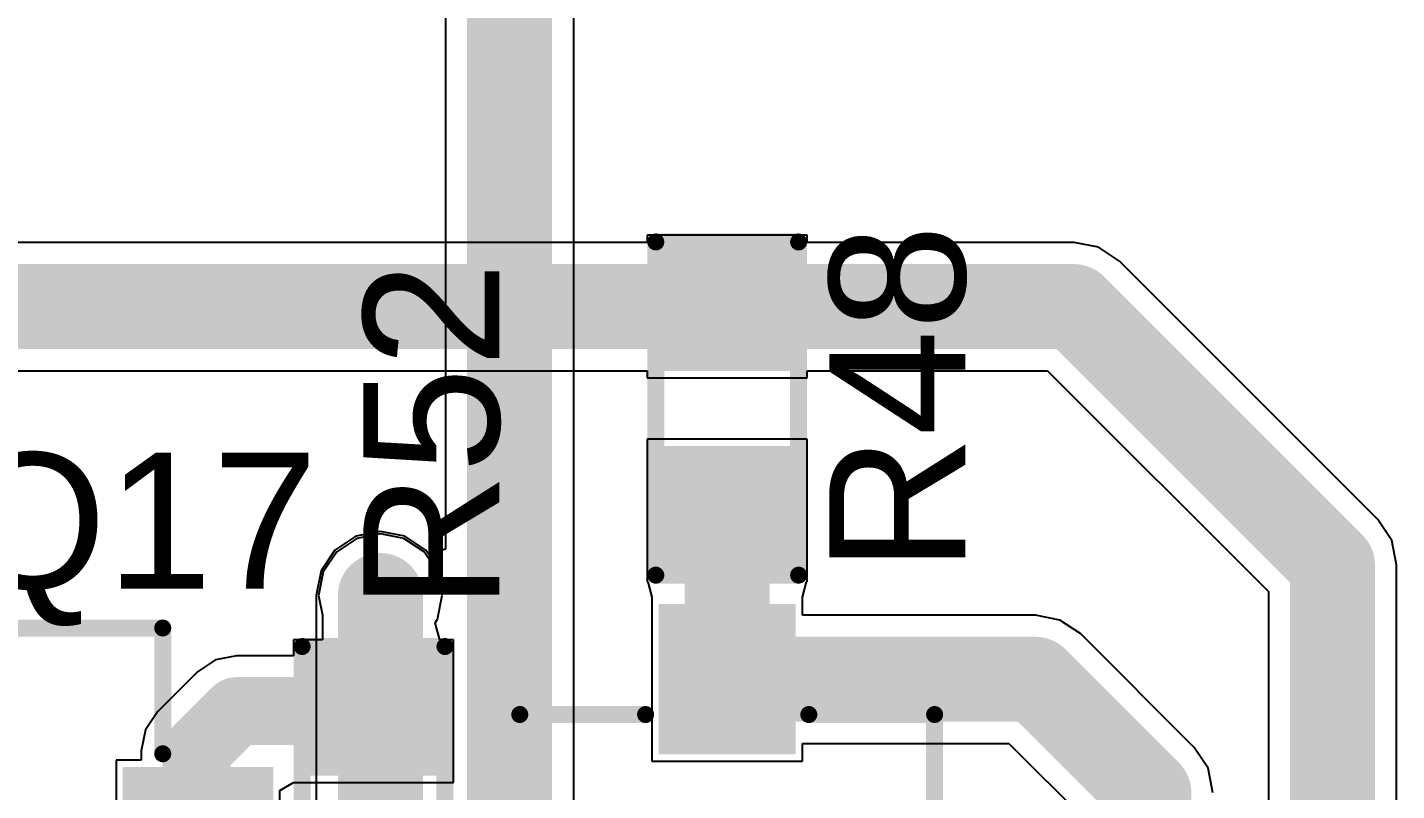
# Model space of a CAD drawing. Header units: millimetres. Extents: x 0 to 214, y 0 to 214.
# Drawn here: x 5.2732 to 5.6759, y 1.3666 to 1.5911 of the extents above; entities that cross this region are included whole.
import ezdxf

# ---------------------------------------------------------------- set-up
doc = ezdxf.new("R2010")
doc.units = ezdxf.units.MM
doc.header["$MEASUREMENT"] = 0
for name, color, linetype in [('BottomLayer', 5, 'Continuous'), ('BottomSolder', 6, 'Continuous'), ('TopLayer', 1, 'Continuous'), ('TopOverlay', 2, 'Continuous'), ('TopPaste', 8, 'Continuous'), ('TopSolder', 216, 'Continuous'), ('ViaHoleLayer', 16, 'Continuous')]:
    doc.layers.add(name, color=color, linetype=linetype)
doc.styles.add('Arial', font='', dxfattribs={"height": 0.2})
doc.styles.get('Arial').set_extended_font_data('Arial')

# ---------------------------------------------------------------- blocks, each defined once
blk = doc.blocks.new('RES_0603_283')
at = {"layer": 'TopLayer'}
for points in [[(-0.015, 0.0175), (-0.015, -0.0175), (-0.045, -0.0175), (-0.045, 0.0175)], [(0.045, 0.0175), (0.045, -0.0175), (0.015, -0.0175), (0.015, 0.0175)]]:
    blk.add_hatch(color=1, dxfattribs=at).paths.add_polyline_path(points)
at = {"layer": 'TopPaste'}
for points in [[(-0.015, 0.0175), (-0.015, -0.0175), (-0.045, -0.0175), (-0.045, 0.0175)], [(0.045, 0.0175), (0.045, -0.0175), (0.015, -0.0175), (0.015, 0.0175)]]:
    blk.add_hatch(color=8, dxfattribs=at).paths.add_polyline_path(points)
at = {"layer": 'TopSolder'}
for points in [[(-0.011, 0.0215), (-0.011, -0.0215), (-0.049, -0.0215), (-0.049, 0.0215)], [(0.049, 0.0215), (0.049, -0.0215), (0.011, -0.0215), (0.011, 0.0215)]]:
    blk.add_hatch(color=216, dxfattribs=at).paths.add_polyline_path(points)
at = {"layer": 'TopOverlay', "const_width": 0.005}
for points in [[(-0.049, 0.021), (0.049, 0.021)], [(-0.049, 0.021), (-0.049, -0.021)], [(0.049, 0.021), (0.049, -0.021)], [(-0.049, -0.021), (0.049, -0.021)]]:
    blk.add_lwpolyline(points, dxfattribs=at)
at = {"layer": 'TopOverlay', "const_width": 0.0025}
for points in [[(-0.05025, 0.021, 1), (-0.04775, 0.021, 1)], [(-0.05025, 0.021, 1), (-0.04775, 0.021, 1)], [(0.04775, 0.021, 1), (0.05025, 0.021, 1)], [(0.04775, 0.021, 1), (0.05025, 0.021, 1)], [(-0.05025, -0.021, 1), (-0.04775, -0.021, 1)], [(-0.05025, -0.021, 1), (-0.04775, -0.021, 1)], [(0.04775, -0.021, 1), (0.05025, -0.021, 1)], [(0.04775, -0.021, 1), (0.05025, -0.021, 1)]]:
    blk.add_lwpolyline(points, format="xyb", close=True, dxfattribs=at)
blk = doc.blocks.new('RES_0603_287')
at = {"layer": 'TopLayer'}
for points in [[(-0.015, 0.0175), (-0.015, -0.0175), (-0.045, -0.0175), (-0.045, 0.0175)], [(0.045, 0.0175), (0.045, -0.0175), (0.015, -0.0175), (0.015, 0.0175)]]:
    blk.add_hatch(color=1, dxfattribs=at).paths.add_polyline_path(points)
at = {"layer": 'TopPaste'}
for points in [[(-0.015, 0.0175), (-0.015, -0.0175), (-0.045, -0.0175), (-0.045, 0.0175)], [(0.045, 0.0175), (0.045, -0.0175), (0.015, -0.0175), (0.015, 0.0175)]]:
    blk.add_hatch(color=8, dxfattribs=at).paths.add_polyline_path(points)
at = {"layer": 'TopSolder'}
for points in [[(-0.011, 0.0215), (-0.011, -0.0215), (-0.049, -0.0215), (-0.049, 0.0215)], [(0.049, 0.0215), (0.049, -0.0215), (0.011, -0.0215), (0.011, 0.0215)]]:
    blk.add_hatch(color=216, dxfattribs=at).paths.add_polyline_path(points)
at = {"layer": 'TopOverlay', "const_width": 0.005}
for points in [[(-0.049, 0.021), (-0.049, -0.021)], [(-0.049, 0.021), (0.049, 0.021)], [(0.049, 0.021), (0.049, -0.021)], [(-0.049, -0.021), (0.049, -0.021)]]:
    blk.add_lwpolyline(points, dxfattribs=at)
at = {"layer": 'TopOverlay', "const_width": 0.0025}
for points in [[(-0.05025, 0.021, 1), (-0.04775, 0.021, 1)], [(-0.05025, 0.021, 1), (-0.04775, 0.021, 1)], [(0.04775, 0.021, 1), (0.05025, 0.021, 1)], [(0.04775, 0.021, 1), (0.05025, 0.021, 1)], [(-0.05025, -0.021, 1), (-0.04775, -0.021, 1)], [(-0.05025, -0.021, 1), (-0.04775, -0.021, 1)], [(0.04775, -0.021, 1), (0.05025, -0.021, 1)], [(0.04775, -0.021, 1), (0.05025, -0.021, 1)]]:
    blk.add_lwpolyline(points, format="xyb", close=True, dxfattribs=at)
blk = doc.blocks.new('SOT_23_314')
at = {"layer": 'TopLayer'}
for points in [[(-0.01614, 0.05748), (0.01614, 0.05748), (0.01614, 0.02126), (-0.01614, 0.02126)], [(-0.05354, -0.02126), (-0.02126, -0.02126), (-0.02126, -0.05748), (-0.05354, -0.05748)], [(0.02126, -0.02126), (0.05354, -0.02126), (0.05354, -0.05748), (0.02126, -0.05748)]]:
    blk.add_hatch(color=1, dxfattribs=at).paths.add_polyline_path(points)
at = {"layer": 'TopPaste'}
for points in [[(-0.01614, 0.05748), (0.01614, 0.05748), (0.01614, 0.02126), (-0.01614, 0.02126)], [(-0.05354, -0.02126), (-0.02126, -0.02126), (-0.02126, -0.05748), (-0.05354, -0.05748)], [(0.02126, -0.02126), (0.05354, -0.02126), (0.05354, -0.05748), (0.02126, -0.05748)]]:
    blk.add_hatch(color=8, dxfattribs=at).paths.add_polyline_path(points)
at = {"layer": 'TopSolder'}
for points in [[(-0.02014, 0.06148), (0.02014, 0.06148), (0.02014, 0.01726), (-0.02014, 0.01726)], [(-0.05754, -0.01726), (-0.01726, -0.01726), (-0.01726, -0.06148), (-0.05754, -0.06148)], [(0.01726, -0.01726), (0.05754, -0.01726), (0.05754, -0.06148), (0.01726, -0.06148)]]:
    blk.add_hatch(color=216, dxfattribs=at).paths.add_polyline_path(points)
at = {"layer": 'TopOverlay', "const_width": 0.005}
for points in [[(-0.061, -0.027), (-0.061, 0.029)], [(-0.024, 0.029), (-0.061, 0.029)], [(0.061, 0.029), (0.024, 0.029)], [(0.061, -0.027), (0.061, 0.029)], [(0.013, -0.029), (-0.013, -0.029)]]:
    blk.add_lwpolyline(points, dxfattribs=at)
at = {"layer": 'TopOverlay'}
for points, const_width in [([(-0.06225, 0.029, 1), (-0.05975, 0.029, 1)], 0.0025), ([(-0.06225, 0.029, 1), (-0.05975, 0.029, 1)], 0.0025), ([(-0.02525, 0.029, 1), (-0.02275, 0.029, 1)], 0.0025), ([(0.02275, 0.029, 1), (0.02525, 0.029, 1)], 0.0025), ([(0.05975, 0.029, 1), (0.06225, 0.029, 1)], 0.0025), ([(0.05975, 0.029, 1), (0.06225, 0.029, 1)], 0.0025), ([(-0.06225, -0.027, 1), (-0.05975, -0.027, 1)], 0.0025), ([(-0.01425, -0.029, 1), (-0.01175, -0.029, 1)], 0.0025), ([(0.01175, -0.029, 1), (0.01425, -0.029, 1)], 0.0025), ([(0.05975, -0.027, 1), (0.06225, -0.027, 1)], 0.0025), ([(-0.06439, -0.045, 1), (-0.07161, -0.045, 1)], 0.01), ([(-0.07411, -0.045, 1), (-0.06911, -0.045, 1)], 0.005), ([(-0.06689, -0.045, 1), (-0.06189, -0.045, 1)], 0.005)]:
    blk.add_lwpolyline(points, format="xyb", close=True, dxfattribs=dict(at, const_width=const_width))
blk = doc.blocks.new('SOT_23_318')
at = {"layer": 'TopLayer'}
for points in [[(-0.01614, 0.05748), (0.01614, 0.05748), (0.01614, 0.02126), (-0.01614, 0.02126)], [(-0.05354, -0.02126), (-0.02126, -0.02126), (-0.02126, -0.05748), (-0.05354, -0.05748)], [(0.02126, -0.02126), (0.05354, -0.02126), (0.05354, -0.05748), (0.02126, -0.05748)]]:
    blk.add_hatch(color=1, dxfattribs=at).paths.add_polyline_path(points)
at = {"layer": 'TopPaste'}
for points in [[(-0.01614, 0.05748), (0.01614, 0.05748), (0.01614, 0.02126), (-0.01614, 0.02126)], [(-0.05354, -0.02126), (-0.02126, -0.02126), (-0.02126, -0.05748), (-0.05354, -0.05748)], [(0.02126, -0.02126), (0.05354, -0.02126), (0.05354, -0.05748), (0.02126, -0.05748)]]:
    blk.add_hatch(color=8, dxfattribs=at).paths.add_polyline_path(points)
at = {"layer": 'TopSolder'}
for points in [[(-0.02014, 0.06148), (0.02014, 0.06148), (0.02014, 0.01726), (-0.02014, 0.01726)], [(-0.05754, -0.01726), (-0.01726, -0.01726), (-0.01726, -0.06148), (-0.05754, -0.06148)], [(0.01726, -0.01726), (0.05754, -0.01726), (0.05754, -0.06148), (0.01726, -0.06148)]]:
    blk.add_hatch(color=216, dxfattribs=at).paths.add_polyline_path(points)
at = {"layer": 'TopOverlay', "const_width": 0.005}
for points in [[(-0.061, 0.029), (-0.024, 0.029)], [(-0.061, -0.027), (-0.061, 0.029)], [(0.024, 0.029), (0.061, 0.029)], [(0.061, -0.027), (0.061, 0.029)], [(-0.013, -0.029), (0.013, -0.029)]]:
    blk.add_lwpolyline(points, dxfattribs=at)
at = {"layer": 'TopOverlay'}
for points, const_width in [([(-0.06225, 0.029, 1), (-0.05975, 0.029, 1)], 0.0025), ([(-0.06225, 0.029, 1), (-0.05975, 0.029, 1)], 0.0025), ([(-0.02525, 0.029, 1), (-0.02275, 0.029, 1)], 0.0025), ([(0.02275, 0.029, 1), (0.02525, 0.029, 1)], 0.0025), ([(0.05975, 0.029, 1), (0.06225, 0.029, 1)], 0.0025), ([(0.05975, 0.029, 1), (0.06225, 0.029, 1)], 0.0025), ([(-0.06225, -0.027, 1), (-0.05975, -0.027, 1)], 0.0025), ([(-0.01425, -0.029, 1), (-0.01175, -0.029, 1)], 0.0025), ([(0.01175, -0.029, 1), (0.01425, -0.029, 1)], 0.0025), ([(0.05975, -0.027, 1), (0.06225, -0.027, 1)], 0.0025), ([(-0.06439, -0.045, 1), (-0.07161, -0.045, 1)], 0.01), ([(-0.07411, -0.045, 1), (-0.06911, -0.045, 1)], 0.005), ([(-0.06689, -0.045, 1), (-0.06189, -0.045, 1)], 0.005)]:
    blk.add_lwpolyline(points, format="xyb", close=True, dxfattribs=dict(at, const_width=const_width))

msp = doc.modelspace()

# ---------------------------------------------------------------- hatches: boundary and pattern name
at = {"layer": 'BottomLayer'}
h = msp.add_hatch(color=5, dxfattribs=at)
edge = h.paths.add_edge_path()
edge.add_arc((5.377, 1.424), 0.01181, 0, 360)
at = {"layer": 'BottomSolder'}
h = msp.add_hatch(color=6, dxfattribs=at)
edge = h.paths.add_edge_path()
edge.add_arc((5.377, 1.424), 0.00591, 0, 360)
at = {"layer": 'TopLayer'}
h = msp.add_hatch(color=1, dxfattribs=at)
edge = h.paths.add_edge_path()
edge.add_arc((5.377, 1.424), 0.01181, 0, 360)
at = {"layer": 'TopSolder'}
h = msp.add_hatch(color=216, dxfattribs=at)
edge = h.paths.add_edge_path()
edge.add_arc((5.377, 1.424), 0.00591, 0, 360)
at = {"layer": 'ViaHoleLayer'}
h = msp.add_hatch(color=16, dxfattribs=at)
edge = h.paths.add_edge_path()
edge.add_arc((5.377, 1.424), 0.00591, 0, 360)

# ---------------------------------------------------------------- linework, layer by layer
at = {"layer": 'BottomLayer'}
for p, q in [((5.43386, 1.212), (5.43386, 1.74)), ((5.39614, 1.73219), (5.39614, 1.43766)), ((5.377, 1.44286), (5.36978, 1.44143)), ((5.38422, 1.44143), (5.377, 1.44286)), ((5.36978, 1.44143), (5.36366, 1.43734)), ((5.39034, 1.43734), (5.38422, 1.44143)), ((5.39614, 1.43766), (5.39114, 1.43614)), ((5.36366, 1.43734), (5.35957, 1.43122)), ((5.39114, 1.43614), (5.39034, 1.43734)), ((5.35957, 1.43122), (5.35814, 1.424)), ((5.35814, 1.424), (5.35814, 1.262))]:
    msp.add_line(p, q, dxfattribs=at)
at = {"layer": 'BottomLayer', "const_width": 0.025}
for points in [[(5.415, 1.212), (5.415, 1.74)], [(5.377, 1.262), (5.377, 1.424)]]:
    msp.add_lwpolyline(points, dxfattribs=at)
at = {"layer": 'BottomLayer', "const_width": 0.0125}
msp.add_lwpolyline([(5.37075, 1.424, 1), (5.38325, 1.424, 1)], format="xyb", close=True, dxfattribs=at)
at = {"layer": 'TopLayer'}
for p, q in [((5.4555, 1.52786), (4.8175, 1.52786)), ((5.5025, 1.53), (5.4555, 1.53)), ((5.4555, 1.53), (5.4555, 1.52786)), ((5.5025, 1.52786), (5.5025, 1.53)), ((5.581, 1.52786), (5.5025, 1.52786)), ((5.58822, 1.52643), (5.581, 1.52786)), ((5.59434, 1.52234), (5.58822, 1.52643)), ((5.67034, 1.44634), (5.59434, 1.52234)), ((4.8175, 1.49014), (5.4555, 1.49014)), ((5.4555, 1.49014), (5.4555, 1.488)), ((5.5025, 1.488), (5.5025, 1.49014)), ((5.5025, 1.49014), (5.57319, 1.49014)), ((5.57319, 1.49014), (5.63814, 1.42519)), ((5.4555, 1.488), (5.5025, 1.488)), ((5.5025, 1.47), (5.4555, 1.47)), ((5.4555, 1.47), (5.4555, 1.428)), ((5.5025, 1.428), (5.5025, 1.47)), ((5.67443, 1.44022), (5.67034, 1.44634)), ((5.377, 1.44216), (5.37005, 1.44078)), ((5.38395, 1.44078), (5.377, 1.44216)), ((5.37005, 1.44078), (5.36416, 1.43684)), ((5.38984, 1.43684), (5.38395, 1.44078)), ((5.67586, 1.433), (5.67443, 1.44022)), ((5.36416, 1.43684), (5.36022, 1.43095)), ((5.39378, 1.43095), (5.38984, 1.43684)), ((5.36022, 1.43095), (5.35884, 1.424)), ((5.39516, 1.424), (5.39378, 1.43095)), ((5.67586, 1.146), (5.67586, 1.433)), ((5.4555, 1.428), (5.4557, 1.428)), ((5.4557, 1.428), (5.45686, 1.42348)), ((5.50114, 1.42348), (5.5023, 1.428)), ((5.5023, 1.428), (5.5025, 1.428)), ((5.35884, 1.424), (5.35999, 1.4182)), ((5.39378, 1.41705), (5.39516, 1.424)), ((5.45686, 1.42348), (5.45686, 1.42348)), ((5.45686, 1.42348), (5.45686, 1.37526)), ((5.50114, 1.41823), (5.50114, 1.42348)), ((5.50114, 1.42348), (5.50114, 1.42348)), ((5.63814, 1.42519), (5.63814, 1.15381)), ((5.35999, 1.4182), (5.35999, 1.411)), ((5.56963, 1.41823), (5.50114, 1.41823)), ((5.57685, 1.4168), (5.56963, 1.41823)), ((5.39308, 1.416), (5.39378, 1.41705)), ((5.39447, 1.411), (5.39308, 1.416)), ((5.58297, 1.41271), (5.57685, 1.4168)), ((5.35999, 1.411), (5.3515, 1.411)), ((5.3515, 1.411), (5.3515, 1.40631)), ((5.3985, 1.411), (5.39447, 1.411)), ((5.3985, 1.369), (5.3985, 1.411)), ((5.61634, 1.37934), (5.58297, 1.41271)), ((5.33472, 1.40631), (5.32847, 1.40507)), ((5.3515, 1.40631), (5.33472, 1.40631)), ((5.32318, 1.40154), (5.31146, 1.38982)), ((5.32847, 1.40507), (5.32318, 1.40154)), ((5.31146, 1.38982), (5.30793, 1.38453)), ((5.30793, 1.38453), (5.30669, 1.37828)), ((5.30669, 1.37828), (5.30669, 1.37559)), ((5.50114, 1.37526), (5.50114, 1.38051)), ((5.50114, 1.38051), (5.56182, 1.38051)), ((5.56182, 1.38051), (5.58414, 1.35819)), ((5.62043, 1.37322), (5.61634, 1.37934)), ((5.30669, 1.37559), (5.29926, 1.37559)), ((5.29926, 1.37559), (5.29926, 1.33131)), ((5.45686, 1.37526), (5.50114, 1.37526)), ((5.62186, 1.366), (5.62043, 1.37322)), ((5.34748, 1.36663), (5.3515, 1.369)), ((5.34748, 1.35337), (5.34748, 1.36663)), ((5.3515, 1.369), (5.3985, 1.369))]:
    msp.add_line(p, q, dxfattribs=at)
for points, const_width in [([(5.047, 1.509), (5.479, 1.509)], 0.025), ([(5.479, 1.509), (5.581, 1.509)], 0.025), ([(5.581, 1.509), (5.657, 1.433)], 0.025), ([(5.479, 1.39937), (5.479, 1.449)], 0.025), ([(5.657, 1.146), (5.657, 1.433)], 0.025), ([(5.37631, 1.42331), (5.377, 1.424)], 0.02), ([(5.37631, 1.39131), (5.37631, 1.42331)], 0.02), ([(5.479, 1.39937), (5.56963, 1.39937)], 0.025), ([(5.56963, 1.39937), (5.603, 1.366)], 0.025), ([(5.375, 1.39), (5.37631, 1.39131)], 0.02), ([(5.323, 1.37828), (5.33472, 1.39)], 0.02), ([(5.33472, 1.39), (5.375, 1.39)], 0.02), ([(5.323, 1.35382), (5.323, 1.37828)], 0.02), ([(5.603, 1.28089), (5.603, 1.366)], 0.025)]:
    msp.add_lwpolyline(points, dxfattribs=dict(at, const_width=const_width))
for points, const_width in [([(5.47275, 1.509, 1), (5.48525, 1.509, 1)], 0.0125), ([(5.47275, 1.509, 1), (5.48525, 1.509, 1)], 0.0125), ([(5.57475, 1.509, 1), (5.58725, 1.509, 1)], 0.0125), ([(5.57475, 1.509, 1), (5.58725, 1.509, 1)], 0.0125), ([(5.47275, 1.449, 1), (5.48525, 1.449, 1)], 0.0125), ([(5.65075, 1.433, 1), (5.66325, 1.433, 1)], 0.0125), ([(5.65075, 1.433, 1), (5.66325, 1.433, 1)], 0.0125), ([(5.372, 1.424, 1), (5.382, 1.424, 1)], 0.01), ([(5.37131, 1.42331, 1), (5.38131, 1.42331, 1)], 0.01), ([(5.37131, 1.42331, 1), (5.38131, 1.42331, 1)], 0.01), ([(5.47275, 1.39937, 1), (5.48525, 1.39937, 1)], 0.0125), ([(5.47275, 1.39937, 1), (5.48525, 1.39937, 1)], 0.0125), ([(5.56338, 1.39937, 1), (5.57588, 1.39937, 1)], 0.0125), ([(5.56338, 1.39937, 1), (5.57588, 1.39937, 1)], 0.0125), ([(5.37131, 1.39131, 1), (5.38131, 1.39131, 1)], 0.01), ([(5.37131, 1.39131, 1), (5.38131, 1.39131, 1)], 0.01), ([(5.32972, 1.39, 1), (5.33972, 1.39, 1)], 0.01), ([(5.32972, 1.39, 1), (5.33972, 1.39, 1)], 0.01), ([(5.37, 1.39, 1), (5.38, 1.39, 1)], 0.01), ([(5.37, 1.39, 1), (5.38, 1.39, 1)], 0.01), ([(5.318, 1.37828, 1), (5.328, 1.37828, 1)], 0.01), ([(5.318, 1.37828, 1), (5.328, 1.37828, 1)], 0.01), ([(5.59675, 1.366, 1), (5.60925, 1.366, 1)], 0.0125), ([(5.59675, 1.366, 1), (5.60925, 1.366, 1)], 0.0125)]:
    msp.add_lwpolyline(points, format="xyb", close=True, dxfattribs=dict(at, const_width=const_width))

# ---------------------------------------------------------------- block references
for name, p, rotation in [('RES_0603_287', (5.479, 1.479), 90), ('SOT_23_314', (5.284, 1.35345), 270), ('RES_0603_283', (5.375, 1.36), 90)]:
    msp.add_blockref(name, p, dxfattribs=dict(rotation=rotation))
msp.add_blockref('SOT_23_318', (5.479, 1.36))

# ---------------------------------------------------------------- texts
at = {"layer": 'TopOverlay', "style": 'Arial'}
for s, p in [('R48', (5.54899, 1.43068)), ('R52', (5.41199, 1.41968))]:
    msp.add_text(s, height=0.04, rotation=90, dxfattribs=at).set_placement(p)
msp.add_text('Q17', height=0.04, dxfattribs=at).set_placement((5.25302, 1.42601))

doc.saveas('drawing.dxf')
